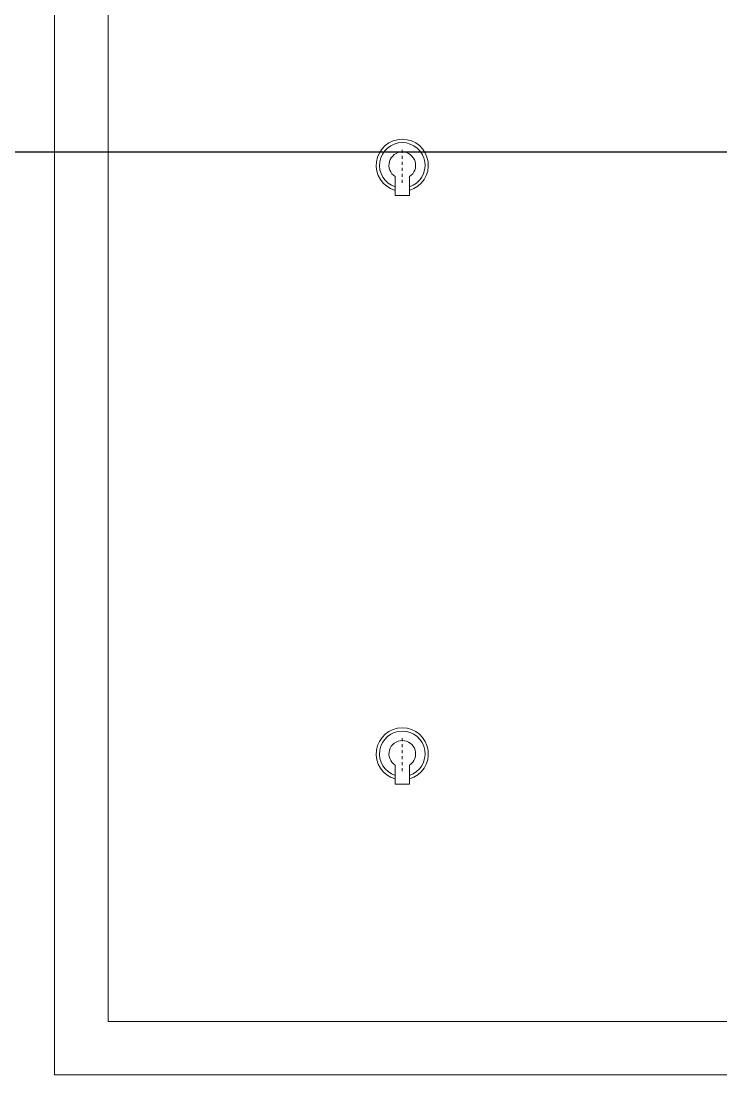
# Model space of a CAD drawing. Header units: millimetres. Extents: x 100 to 940, y 100 to 694.
# Drawn here: x 230.44 to 253.74, y 469.69 to 504.77 of the extents above; entities that cross this region are included whole.
import ezdxf

# ---------------------------------------------------------------- set-up
doc = ezdxf.new("R2010")
doc.units = ezdxf.units.MM
doc.linetypes.add('SGC_DASHDOT', pattern=[1, 0.5, -0.25, 0, -0.25])
for name, color, linetype, lineweight in [('PAREDE', 7, 'Continuous', 9), ('SGC-Conexoes (Linhas Externas)', 6, 'Continuous', 9), ('SGC-EIXOS', 9, 'SGC_DASHDOT', 9)]:
    doc.layers.add(name, color=color, linetype=linetype, lineweight=lineweight)

# ---------------------------------------------------------------- blocks, each defined once
blk = doc.blocks.new('BB-2-GA01-N0-D0-S0', base_point=(95383.7, 227116.1))
at = {"layer": 'SGC-Conexoes (Linhas Externas)'}
for p, q in [((95270.7, 227143), (95270.7, 227089.3)), ((95341.5, 227143), (95270.7, 227143)), ((95341.5, 227089.3), (95270.7, 227089.3))]:
    blk.add_line(p, q, dxfattribs=at)
for radius, start, end in [(97.4, 196, 164), (85, 198.4081, 161.5919), (50, 212.4682, 147.5318)]:
    blk.add_arc((95383.7, 227116.1), radius, start, end, dxfattribs=at)
at = {"layer": 'SGC-EIXOS'}
blk.add_line((95318.7, 227116.1), (95448.7, 227116.1), dxfattribs=at)

msp = doc.modelspace()

# ---------------------------------------------------------------- linework, layer by layer
at = {"color": 1}
msp.add_line((206.864, 500.413), (414.104, 500.413), dxfattribs=at)
at = {"layer": 'PAREDE'}
for p, q in [((231.557, 469.687), (231.557, 531.14)), ((233.339, 529.359), (233.339, 471.468)), ((233.339, 471.468), (331.307, 471.468)), ((382.073, 469.687), (231.557, 469.687))]:
    msp.add_line(p, q, dxfattribs=at)

# ---------------------------------------------------------------- block references
at = {"layer": 'SGC-Conexoes (Linhas Externas)', "xscale": 0.008906250000000001, "yscale": 0.008906250000000001, "zscale": 0.008906250000000001, "rotation": 90}
for p in [(243.135, 499.968), (243.135, 480.374)]:
    msp.add_blockref('BB-2-GA01-N0-D0-S0', p, dxfattribs=at)

doc.saveas('drawing.dxf')
